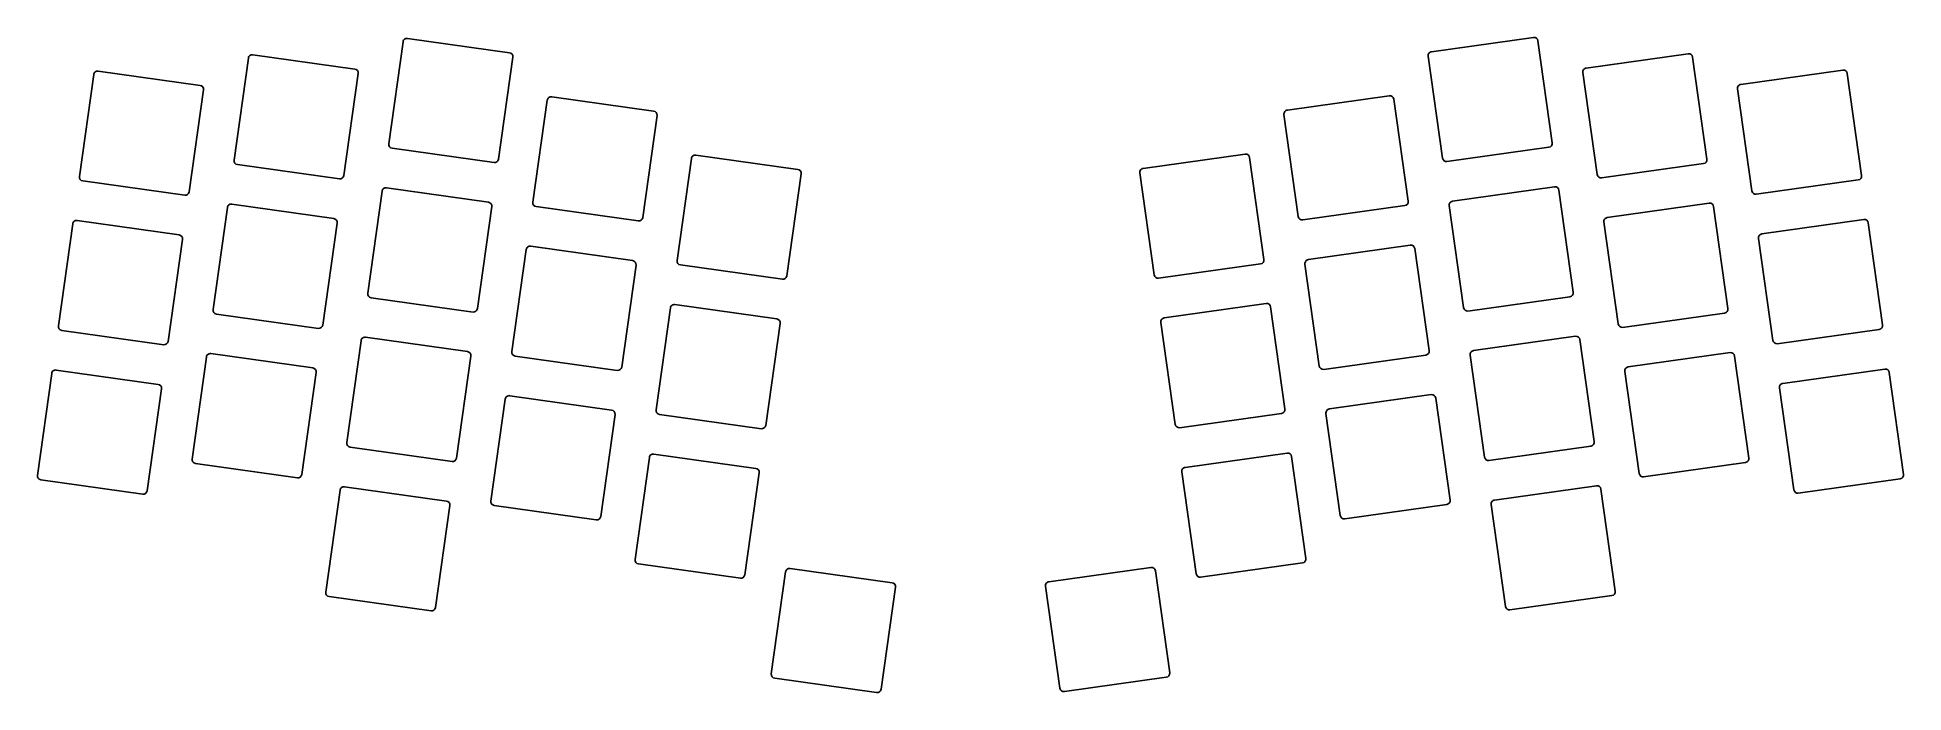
# Model space of a CAD drawing. Header units: millimetres. Extents: x 2 to 238, y -97 to -14.
import ezdxf

# ---------------------------------------------------------------- set-up
doc = ezdxf.new("R2010")
doc.units = ezdxf.units.MM

msp = doc.modelspace()

# ---------------------------------------------------------------- linework, layer by layer
for p, q in [((42.488919, -18.139851), (29.615434, -16.330601)), ((48.578134, -14.691244), (46.768883, -27.564729)), ((62.016339, -16.074947), (49.142854, -14.265697)), ((191.304413, -14.138163), (178.430928, -15.947413)), ((193.678384, -27.437195), (191.869134, -14.56371)), ((210.831831, -16.203067), (197.958346, -18.012317)), ((9.523296, -18.821052), (7.714046, -31.694537)), ((22.961502, -20.204755), (10.088017, -18.395505)), ((29.050714, -16.756148), (27.241464, -29.629633)), ((41.105216, -31.578057), (42.914467, -18.704572)), ((60.632636, -29.513153), (62.441886, -16.639668)), ((178.005381, -16.512134), (179.814631, -29.385619)), ((197.532799, -18.577038), (199.342049, -31.450523)), ((213.205802, -29.502099), (211.396552, -16.628614)), ((230.359251, -18.267971), (217.485766, -20.077221)), ((232.733222, -31.567003), (230.923971, -18.693518)), ((21.577799, -33.64296), (23.387049, -20.769476)), ((217.060218, -20.641941), (218.869469, -33.515426)), ((66.779928, -22.058643), (64.970678, -34.932128)), ((80.218134, -23.442346), (67.344649, -21.633096)), ((173.102618, -21.505562), (160.229133, -23.314812)), ((175.476589, -34.804594), (173.667339, -21.931109)), ((78.834431, -36.880552), (80.643681, -24.007067)), ((159.803586, -23.879533), (161.612836, -36.753018)), ((47.194431, -28.12945), (60.067916, -29.9387)), ((180.379352, -29.811166), (193.252837, -28.001916)), ((27.667011, -30.194354), (40.540496, -32.003604)), ((84.981723, -29.426042), (83.172473, -42.299527)), ((98.419929, -30.809745), (85.546444, -29.000495)), ((154.900823, -28.872961), (142.027338, -30.682211)), ((157.274794, -42.171993), (155.465544, -29.298508)), ((199.90677, -31.87607), (212.780255, -30.06682)), ((8.139593, -32.259258), (21.013078, -34.068508)), ((97.036226, -44.247951), (98.845476, -31.374466)), ((141.601791, -31.246932), (143.411041, -44.120417)), ((219.434189, -33.940974), (232.307674, -32.131723)), ((39.837672, -37.004457), (26.964187, -35.195206)), ((45.926886, -33.55585), (44.117636, -46.429335)), ((59.365091, -34.939553), (46.491607, -33.130302)), ((193.955661, -33.00277), (181.082176, -34.812021)), ((196.329632, -46.301803), (194.520381, -33.428318)), ((213.48308, -35.067674), (200.609596, -36.876924)), ((6.872049, -37.685659), (5.062798, -50.559144)), ((20.310254, -39.069362), (7.436769, -37.260112)), ((26.399466, -35.620754), (24.590216, -48.494239)), ((38.453969, -50.442662), (40.263219, -37.569177)), ((57.981389, -48.377758), (59.790639, -35.504273)), ((65.396226, -35.496849), (78.26971, -37.306099)), ((162.177557, -37.178565), (175.051042, -35.369315)), ((180.656629, -35.376741), (182.465879, -48.250226)), ((200.184048, -37.441645), (201.993298, -50.31513)), ((215.857051, -48.366706), (214.047801, -35.493221)), ((233.010498, -37.132578), (220.137013, -38.941828)), ((235.384469, -50.43161), (233.575219, -37.558125)), ((18.926551, -52.507568), (20.735801, -39.634083)), ((219.711466, -39.506549), (221.520716, -52.380034)), ((64.128681, -40.923249), (62.319431, -53.796734)), ((77.566886, -42.306952), (64.693402, -40.497701)), ((175.753866, -40.370169), (162.880381, -42.179419)), ((178.127837, -53.669201), (176.318586, -40.795717)), ((76.183184, -55.745157), (77.992434, -42.871672)), ((83.598021, -42.864248), (96.471505, -44.673498)), ((143.975762, -44.545964), (156.849247, -42.736714)), ((162.454834, -42.74414), (164.264084, -55.617625)), ((44.543183, -46.994055), (57.416668, -48.803306)), ((183.030599, -48.675773), (195.904084, -46.866523)), ((25.015763, -49.058959), (37.889248, -50.868209)), ((82.330476, -48.29065), (80.521226, -61.164134)), ((95.768681, -49.674352), (82.895196, -47.865102)), ((157.552071, -47.737568), (144.678586, -49.546818)), ((159.926042, -61.0366), (158.116792, -48.163116)), ((202.558019, -50.740677), (215.431504, -48.931427)), ((5.488346, -51.123865), (18.361831, -52.933115)), ((94.384978, -63.112558), (96.194229, -50.239073)), ((144.253039, -50.111539), (146.062289, -62.985024)), ((222.085437, -52.805581), (234.958922, -50.996331)), ((37.186424, -55.869064), (24.312939, -54.059814)), ((43.275638, -52.420457), (41.466388, -65.293942)), ((56.713844, -53.80416), (43.840359, -51.99491)), ((196.606908, -51.867378), (183.733423, -53.676628)), ((198.980879, -65.16641), (197.171629, -52.292925)), ((216.134328, -53.932281), (203.260843, -55.741532)), ((4.220801, -56.550265), (2.411551, -69.42375)), ((17.659006, -57.933968), (4.785522, -56.124717)), ((23.748219, -54.485361), (21.938968, -67.358846)), ((35.802721, -69.307269), (37.611972, -56.433784)), ((55.330141, -67.242366), (57.139391, -54.368881)), ((62.744978, -54.361454), (75.618463, -56.170705)), ((164.828804, -56.043172), (177.702289, -54.233922)), ((183.307876, -54.241348), (185.117126, -67.114833)), ((202.835296, -56.306252), (204.644546, -69.179737)), ((218.508299, -67.231314), (216.699049, -54.357829)), ((235.661746, -55.997185), (222.788261, -57.806435)), ((238.035717, -69.296217), (236.226466, -56.422733)), ((16.275304, -71.372173), (18.084554, -58.498688)), ((222.362714, -58.371156), (224.171964, -71.244641)), ((61.477433, -59.787856), (59.668183, -72.661341)), ((74.915639, -61.171559), (62.042154, -59.362309)), ((178.405113, -59.234777), (165.531629, -61.044027)), ((180.779084, -72.533809), (178.969834, -59.660324)), ((73.531936, -74.609764), (75.341186, -61.73628)), ((80.946773, -61.728855), (93.820258, -63.538105)), ((146.62701, -63.410571), (159.500494, -61.601321)), ((165.106081, -61.608747), (166.915331, -74.482232)), ((41.891936, -65.858663), (54.76542, -67.667913)), ((185.681847, -67.540381), (198.555332, -65.73113)), ((22.364516, -67.923566), (35.238001, -69.732817)), ((79.679228, -67.155255), (77.869978, -80.02874)), ((93.117434, -68.538958), (80.243949, -66.729708)), ((160.203319, -66.602175), (147.329834, -68.411426)), ((162.577289, -79.901208), (160.768039, -67.027723)), ((205.209267, -69.605285), (218.082752, -67.796034)), ((2.837098, -69.98847), (15.710583, -71.797721)), ((91.733731, -81.977163), (93.542981, -69.103678)), ((146.904286, -68.976146), (148.713537, -81.849631)), ((224.736684, -71.670188), (237.610169, -69.860938)), ((40.624391, -71.285064), (38.815141, -84.158549)), ((54.062596, -72.668767), (41.189111, -70.859517)), ((199.258156, -70.731983), (186.384671, -72.541233)), ((201.632127, -84.031015), (199.822877, -71.15753)), ((52.678893, -86.106973), (54.488144, -73.233488)), ((60.09373, -73.226062), (72.967215, -75.035312)), ((167.480052, -74.90778), (180.353537, -73.098529)), ((185.959124, -73.105954), (187.768374, -85.979439)), ((78.295525, -80.59346), (91.16901, -82.402711)), ((96.886804, -81.596883), (95.077553, -94.470368)), ((110.325009, -82.980586), (97.451524, -81.171335)), ((142.995741, -81.043801), (130.122256, -82.853052)), ((145.369712, -94.342834), (143.560462, -81.469349)), ((149.278257, -82.275179), (162.151742, -80.465928)), ((39.240688, -84.72327), (52.114173, -86.53252)), ((108.941306, -96.418791), (110.750557, -83.545306)), ((129.696709, -83.417772), (131.505959, -96.291257)), ((188.333095, -86.404986), (201.206579, -84.595736)), ((95.503101, -95.035088), (108.376586, -96.844339)), ((132.07068, -96.716805), (144.944165, -94.907554))]:
    msp.add_line(p, q)
for centre, start, end in [((191.374, -14.633297), 8, 98), ((29.545848, -16.825735), 82, 172), ((49.073268, -14.760831), 82, 172), ((61.946752, -16.570081), 352, 82), ((178.500515, -16.442547), 98, 188), ((210.901418, -16.698201), 8, 98), ((10.01843, -18.890639), 82, 172), ((42.419333, -18.634985), 352, 82), ((198.027933, -18.507451), 98, 188), ((230.428837, -18.763105), 8, 98), ((22.891915, -20.699889), 352, 82), ((217.555352, -20.572355), 98, 188), ((67.275062, -22.12823), 82, 172), ((80.148547, -23.93748), 352, 82), ((160.29872, -23.809946), 98, 188), ((173.172205, -22.000696), 8, 98), ((47.264017, -27.634316), 172, 262), ((193.18325, -27.506782), 278, 8), ((27.736598, -29.69922), 172, 262), ((60.137502, -29.443566), 262, 352), ((85.476857, -29.495629), 82, 172), ((154.97041, -29.368095), 8, 98), ((180.309765, -29.316032), 188, 278), ((212.710668, -29.571686), 278, 8), ((8.20918, -31.764124), 172, 262), ((40.610082, -31.50847), 262, 352), ((98.350342, -31.304879), 352, 82), ((142.096925, -31.177345), 98, 188), ((199.837183, -31.380936), 188, 278), ((232.238088, -31.636589), 278, 8), ((21.082665, -33.573374), 262, 352), ((26.8946, -35.69034), 82, 172), ((46.42202, -33.625436), 82, 172), ((59.295505, -35.434687), 352, 82), ((65.465812, -35.001715), 172, 262), ((174.981455, -34.874181), 278, 8), ((181.151763, -35.307155), 98, 188), ((194.025247, -33.497904), 8, 98), ((213.552667, -35.562808), 8, 98), ((219.364603, -33.44584), 188, 278), ((7.367183, -37.755246), 82, 172), ((39.768085, -37.499591), 352, 82), ((78.339297, -36.810965), 262, 352), ((162.10797, -36.683431), 188, 278), ((200.679182, -37.372058), 98, 188), ((233.080085, -37.627712), 8, 98), ((20.240667, -39.564496), 352, 82), ((220.2066, -39.436962), 98, 188), ((64.623815, -40.992835), 82, 172), ((77.4973, -42.802086), 352, 82), ((83.667607, -42.369114), 172, 262), ((156.77966, -42.24158), 278, 8), ((162.949968, -42.674553), 98, 188), ((175.823452, -40.865303), 8, 98), ((96.541092, -44.178364), 262, 352), ((143.906175, -44.05083), 188, 278), ((44.61277, -46.498921), 172, 262), ((195.834498, -46.371389), 278, 8), ((25.08535, -48.563825), 172, 262), ((57.486255, -48.308172), 262, 352), ((82.82561, -48.360236), 82, 172), ((157.621658, -48.232702), 8, 98), ((182.961013, -48.180639), 188, 278), ((215.361917, -48.436293), 278, 8), ((5.557932, -50.628731), 172, 262), ((37.958835, -50.373075), 262, 352), ((95.699095, -50.169486), 352, 82), ((144.748173, -50.041952), 98, 188), ((202.488432, -50.245543), 188, 278), ((234.889335, -50.501197), 278, 8), ((18.431417, -52.437981), 262, 352), ((24.243353, -54.554948), 82, 172), ((43.770772, -52.490044), 82, 172), ((56.644257, -54.299294), 352, 82), ((62.814565, -53.86632), 172, 262), ((177.632703, -53.738788), 278, 8), ((183.80301, -54.171762), 98, 188), ((196.676495, -52.362512), 8, 98), ((216.203915, -54.427415), 8, 98), ((222.01585, -52.310447), 188, 278), ((4.715935, -56.619851), 82, 172), ((37.116838, -56.364198), 352, 82), ((75.68805, -55.675571), 262, 352), ((164.759218, -55.548038), 188, 278), ((203.33043, -56.236666), 98, 188), ((235.731332, -56.492319), 8, 98), ((17.58942, -58.429102), 352, 82), ((222.857848, -58.301569), 98, 188), ((61.972567, -59.857443), 82, 172), ((74.846052, -61.666693), 352, 82), ((81.01636, -61.233721), 172, 262), ((159.430908, -61.106187), 278, 8), ((165.601215, -61.539161), 98, 188), ((178.4747, -59.729911), 8, 98), ((93.889844, -63.042971), 262, 352), ((146.557423, -62.915437), 188, 278), ((41.961522, -65.363529), 172, 262), ((198.485745, -65.235996), 278, 8), ((22.434102, -67.428432), 172, 262), ((54.835007, -67.172779), 262, 352), ((80.174362, -67.224842), 82, 172), ((160.272905, -67.097309), 8, 98), ((185.61226, -67.045247), 188, 278), ((218.013165, -67.3009), 278, 8), ((2.906685, -69.493336), 172, 262), ((35.307587, -69.237683), 262, 352), ((93.047847, -69.034092), 352, 82), ((147.39942, -68.90656), 98, 188), ((205.13968, -69.110151), 188, 278), ((237.540583, -69.365804), 278, 8), ((15.78017, -71.302587), 262, 352), ((41.119525, -71.354651), 82, 172), ((53.99301, -73.163901), 352, 82), ((60.163317, -72.730928), 172, 262), ((180.28395, -72.603395), 278, 8), ((186.454258, -73.036367), 98, 188), ((199.327743, -71.227117), 8, 98), ((224.667098, -71.175054), 188, 278), ((73.036802, -74.540178), 262, 352), ((167.410465, -74.412646), 188, 278), ((78.365112, -80.098326), 172, 262), ((162.082155, -79.970794), 278, 8), ((91.238597, -81.907577), 262, 352), ((97.381938, -81.666469), 82, 172), ((143.065328, -81.538935), 8, 98), ((149.20867, -81.780045), 188, 278), ((39.310275, -84.228136), 172, 262), ((110.255423, -83.47572), 352, 82), ((130.191843, -83.348186), 98, 188), ((201.136993, -84.100602), 278, 8), ((52.183759, -86.037386), 262, 352), ((188.263508, -85.909852), 188, 278), ((95.572687, -94.539954), 172, 262), ((108.446172, -96.349205), 262, 352), ((132.001093, -96.221671), 188, 278), ((144.874578, -94.41242), 278, 8)]:
    msp.add_arc(centre, 0.5, start, end)

doc.saveas('drawing.dxf')
